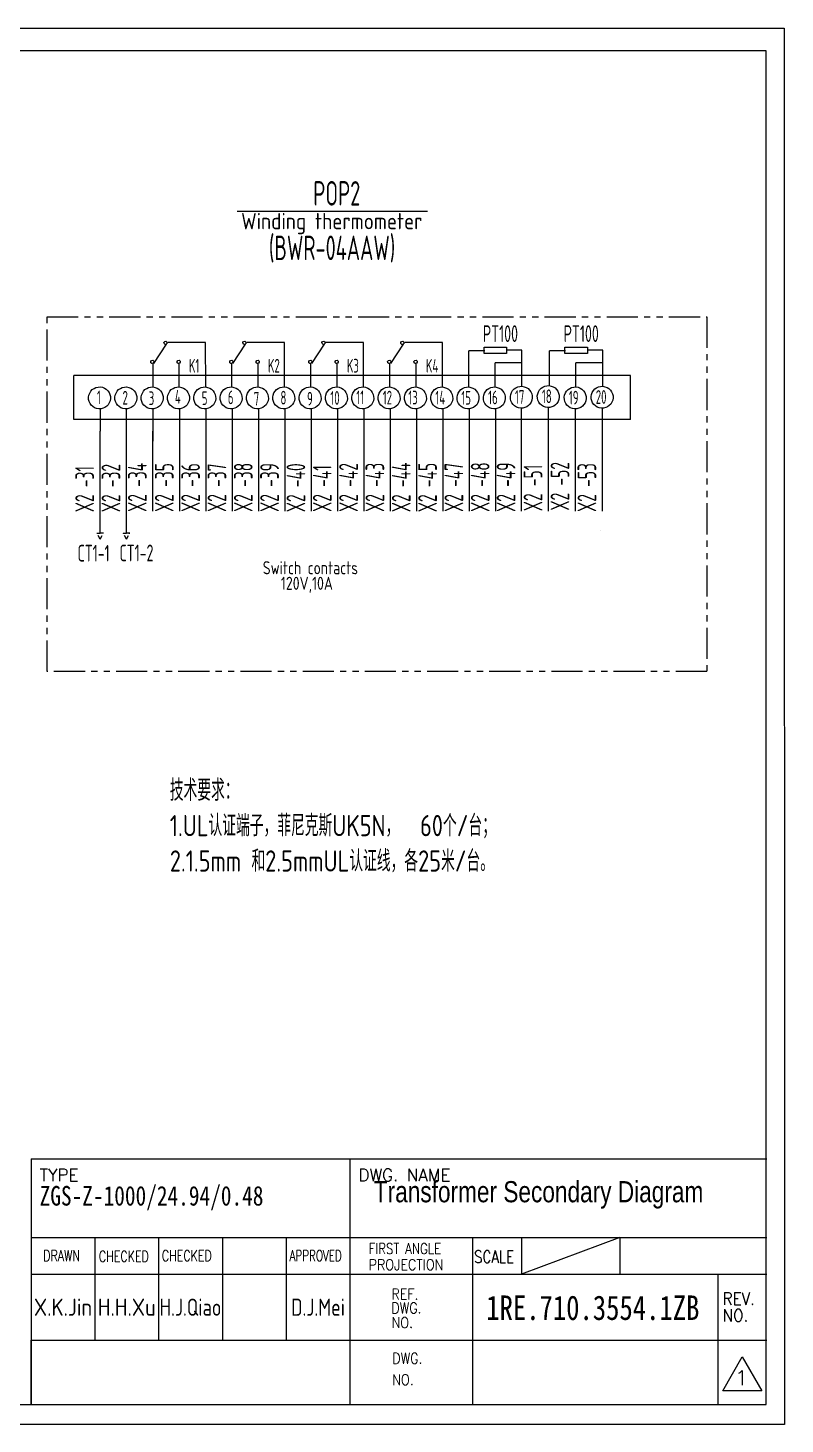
# Model space of a CAD drawing. Header units: millimetres. Extents: x -185079 to -2648, y 85916 to 249201.
# Drawn here: x -60750 to -58430, y 120752 to 125028 of the extents above; entities that cross this region are included whole.
import ezdxf
from ezdxf.enums import TextEntityAlignment as Align

# ---------------------------------------------------------------- set-up
doc = ezdxf.new("R2010")
doc.units = ezdxf.units.MM
doc.linetypes.add('DASHDOT', pattern=[25.4, 12.7, -6.35, 0, -6.35])
doc.linetypes.add('PHANTOM', pattern=[63.5, 31.75, -6.35, 6.35, -6.35, 6.35, -6.35])
doc.layers.get('0').update_dxf_attribs({"color": 255, "linetype": 'DASHDOT'})
doc.layers.add('02细实线', color=7, linetype='Continuous', lineweight=9)
doc.layers.add('铁心', color=3, linetype='Continuous', lineweight=0)
for name, color, linetype in [('1', 4, 'Continuous'), ('11', 7, 'Continuous'), ('2', 3, 'Continuous'), ('99', 7, 'PHANTOM'), ('细线', 1, 'Continuous')]:
    doc.layers.add(name, color=color, linetype=linetype)
doc.styles.add('ROMANS', font='romans.shx', dxfattribs={"bigfont": 'whgtxt.shx'})
doc.styles.get("Standard").update_dxf_attribs({"font": 'gbenor.shx', "bigfont": 'gbcbig.shx'})

msp = doc.modelspace()

# ---------------------------------------------------------------- linework, layer by layer
at = {"color": 1, "transparency": 33554687, "extrusion": (-0.004685, -0.017452, 0.999837)}
for p, q in [((-60528.3, 123462.7, 1871.4), (-60538.2, 123481, 1871.7)), ((-60538.2, 123481, 1871.7), (-60528.4, 123481, 1871.7)), ((-60518.5, 123481, 1871.8), (-60528.4, 123481, 1871.7)), ((-60528.3, 123462.7, 1871.4), (-60518.5, 123481, 1871.8)), ((-60447.7, 123462.4, 1871.8), (-60457.6, 123480.8, 1872.1)), ((-60457.6, 123480.8, 1872.1), (-60447.7, 123480.8, 1872.1)), ((-60447.7, 123462.4, 1871.8), (-60437.8, 123480.8, 1872.2)), ((-60437.8, 123480.8, 1872.2), (-60447.7, 123480.8, 1872.1))]:
    msp.add_line(p, q, dxfattribs=at)
at = {"linetype": 'ByBlock', "lineweight": -3, "ltscale": 20, "transparency": 33554687, "extrusion": (-0.004685, -0.017452, 0.999837)}
for p, q in [((-59387.8, 121211.2, 1698.9), (-59387.7, 120813.1, 1692)), ((-59763.4, 121008.9, 1693.6), (-58636.5, 121008.9, 1698.9))]:
    msp.add_line(p, q, dxfattribs=at)
at = {"layer": '02细实线', "lineweight": -3, "ltscale": 20, "transparency": 33554687, "extrusion": (-0.004685, -0.017452, 0.999837)}
msp.add_line((-58994.5, 123489.8, 1879.1), (-58994.5, 123489.8, 1879.1), dxfattribs=at)
at = {"layer": '1', "color": 3, "lineweight": -3, "ltscale": 2, "transparency": 33554687, "extrusion": (-0.004685, -0.017452, 0.999837), "elevation": -138.5}
msp.add_lwpolyline([(-94637.3, 104062.9), (-88850.5, 105616.7), (-87741.5, 101486.3), (-93528.2, 99932.5)], close=True, dxfattribs=at)
at = {"layer": '1', "lineweight": -3, "ltscale": 2, "transparency": 33554687, "extrusion": (-0.004685, -0.017452, 0.999837), "elevation": -138.5}
msp.add_lwpolyline([(-93383.3, 100034.5), (-87811.3, 101530.7), (-88886.6, 105535.6), (-94458.7, 104039.4), (-93383.3, 100034.5)], dxfattribs=at)
at = {"layer": '11', "ltscale": 0.75, "transparency": 33554687, "extrusion": (-0.004685, -0.017452, 0.999837)}
for p, q in [((-60108.5, 124467.2, 1890.9), (-59526, 124467.2, 1893.7)), ((-60326.2, 124059.6, 1882.8), (-60364.6, 124000.1, 1881.6)), ((-60205.3, 124064.6, 1883.4), (-60321.1, 124064.6, 1882.9)), ((-60205.2, 123929.5, 1881.1), (-60205.3, 124064.6, 1883.4)), ((-60084.3, 124059.6, 1883.9), (-60122.7, 124000.1, 1882.7)), ((-59963.3, 124064.6, 1884.6), (-60079.2, 124064.6, 1884)), ((-59963.3, 123929.5, 1882.2), (-59963.3, 124064.6, 1884.6)), ((-59842.4, 124059.6, 1885.1), (-59880.7, 124000.1, 1883.8)), ((-59721.4, 124064.6, 1885.7), (-59837.3, 124064.6, 1885.2)), ((-59721.4, 123929.5, 1883.4), (-59721.4, 124064.6, 1885.7)), ((-59600.5, 124059.6, 1886.2), (-59638.8, 124000.1, 1885)), ((-59479.5, 124064.6, 1886.8), (-59595.4, 124064.6, 1886.3)), ((-59479.5, 123929.5, 1884.5), (-59479.5, 124064.6, 1886.8)), ((-60366.5, 123929.5, 1880.3), (-60366.5, 124001.3, 1881.6)), ((-60285.9, 123929.5, 1880.7), (-60285.9, 124001.3, 1882)), ((-60124.6, 123929.5, 1881.5), (-60124.6, 124001.3, 1882.7)), ((-60044, 123929.5, 1881.8), (-60044, 124001.3, 1883.1)), ((-59882.7, 123929.5, 1882.6), (-59882.7, 124001.3, 1883.9)), ((-59802.1, 123929.5, 1883), (-59802.1, 124001.3, 1884.2)), ((-59640.8, 123929.5, 1883.7), (-59640.8, 124001.3, 1885)), ((-59560.1, 123929.5, 1884.1), (-59560.1, 124001.3, 1885.4)), ((-60609, 123828.7, 1877.4), (-60609, 123963.1, 1879.8)), ((-58903.9, 123963.1, 1887.8), (-60609, 123963.1, 1879.8)), ((-58903.9, 123828.7, 1885.4), (-58903.9, 123963.1, 1887.8)), ((-60528.4, 123862.3, 1878.4), (-60528.4, 123793.3, 1877.2)), ((-60447.7, 123793.1, 1877.6), (-60447.7, 123862.3, 1878.8)), ((-60367.1, 123862.3, 1879.2), (-60367.1, 123762, 1877.4)), ((-60284.4, 123760.5, 1877.8), (-60284.4, 123862.5, 1879.5)), ((-60203.8, 123760.5, 1878.1), (-60203.8, 123862.5, 1879.9)), ((-60123.1, 123760.5, 1878.5), (-60123.2, 123862.5, 1880.3)), ((-60042.5, 123760.5, 1878.9), (-60042.5, 123862.5, 1880.7)), ((-59961.9, 123760.5, 1879.3), (-59961.9, 123862.5, 1881.1)), ((-59881.2, 123760.5, 1879.7), (-59881.2, 123862.5, 1881.4)), ((-59800.6, 123760.5, 1880), (-59800.6, 123862.5, 1881.8)), ((-59720, 123760.5, 1880.4), (-59720, 123862.5, 1882.2)), ((-59639.3, 123760.5, 1880.8), (-59639.3, 123862.5, 1882.6)), ((-59558.7, 123760.5, 1881.2), (-59558.7, 123862.5, 1882.9)), ((-59478, 123760.5, 1881.5), (-59478, 123862.5, 1883.3)), ((-59397.4, 123760.5, 1881.9), (-59397.4, 123862.5, 1883.7)), ((-59316.8, 123760.5, 1882.3), (-59316.8, 123862.5, 1884.1)), ((-59237.5, 123762.4, 1882.7), (-59237.5, 123864.3, 1884.5)), ((-59155, 123764.4, 1883.1), (-59155, 123866.4, 1884.9)), ((-59072.4, 123760.3, 1883.4), (-59072.4, 123862.3, 1885.2)), ((-58989.9, 123762.4, 1883.9), (-58989.9, 123864.3, 1885.6)), ((-58903.9, 123828.7, 1885.4), (-60609, 123828.7, 1877.4)), ((-60528.4, 123481, 1871.7), (-60528.4, 123793.3, 1877.2)), ((-60447.7, 123480.8, 1872.1), (-60447.7, 123793.1, 1877.6)), ((-60367.1, 123547.7, 1873.7), (-60367.1, 123793.1, 1877.9)), ((-60284.4, 123547.7, 1874.1), (-60284.4, 123793.1, 1878.3)), ((-60203.8, 123547.7, 1874.4), (-60203.8, 123793.1, 1878.7)), ((-60123.1, 123547.7, 1874.8), (-60123.1, 123793.1, 1879.1)), ((-60042.5, 123547.7, 1875.2), (-60042.5, 123793.1, 1879.5)), ((-59961.9, 123547.7, 1875.6), (-59961.9, 123793.1, 1879.8)), ((-59881.2, 123547.7, 1875.9), (-59881.2, 123793.1, 1880.2)), ((-59800.6, 123547.7, 1876.3), (-59800.6, 123793.1, 1880.6)), ((-59719.9, 123547.7, 1876.7), (-59720, 123793.1, 1881)), ((-59639.3, 123547.7, 1877.1), (-59639.3, 123793.1, 1881.4)), ((-59558.7, 123547.7, 1877.5), (-59558.7, 123793.1, 1881.7)), ((-59478, 123547.7, 1877.8), (-59478, 123793.1, 1882.1))]:
    msp.add_line(p, q, dxfattribs=at)
at = {"layer": '11', "ltscale": 0.75, "transparency": 33554687}
for p, q in [((-59397.4, 123547.7, 1878.2), (-59397.4, 123793.1, 1882.5)), ((-59316.7, 123547.7, 1878.6), (-59316.8, 123793.1, 1882.9)), ((-59237.5, 123547.7, 1879), (-59237.5, 123795, 1883.3)), ((-59155, 123547.7, 1879.3), (-59155, 123797.1, 1883.7)), ((-59072.4, 123547.7, 1879.7), (-59072.4, 123793, 1884)), ((-58989.9, 123547.7, 1880.1), (-58989.9, 123795, 1884.4))]:
    msp.add_line(p, q, dxfattribs=at)
at = {"layer": '11', "ltscale": 0.75, "transparency": 33554687, "extrusion": (-0.004685, -0.017452, 0.999837)}
for centre, radius in [((-90431.4, 104196.9), 5.08), ((-90197.7, 104259.6), 5.08), ((-89964.1, 104322.4), 5.08), ((-89730.5, 104385.1), 5.08), ((-90455.2, 104130.2), 5.08), ((-90377.3, 104151.1), 5.08), ((-90221.6, 104192.9), 5.08), ((-90143.7, 104213.8), 5.08), ((-89987.9, 104255.6), 5.08), ((-89910.1, 104276.6), 5.08), ((-89754.3, 104318.4), 5.08), ((-89676.4, 104339.3), 5.08), ((-90582.9, 103981.5), 33.6), ((-90505, 104002.4), 33.6), ((-90427.1, 104023.3), 33.6), ((-90349.2, 104044.2), 33.6), ((-90271.4, 104065.1), 33.6), ((-90193.5, 104086), 33.6), ((-90115.6, 104106.9), 33.6), ((-90037.7, 104127.9), 33.6), ((-89959.8, 104148.8), 33.6), ((-89882, 104169.7), 33.6), ((-89804.1, 104190.6), 33.6), ((-89726.2, 104211.5), 33.6), ((-89648.3, 104232.4), 33.6), ((-89570.4, 104253.3), 33.6), ((-89492.6, 104274.2), 33.6), ((-89414.7, 104295.1), 33.6), ((-89335.5, 104318.5), 33.6), ((-89256.3, 104341.9), 33.6), ((-89175.5, 104359.4), 33.6), ((-89096.4, 104382.7), 33.6)]:
    msp.add_circle(centre, radius, dxfattribs=at)
at = {"layer": '2', "ltscale": 20, "transparency": 33554687, "extrusion": (-0.004685, -0.017452, 0.999837)}
for p, q in [((-59399.4, 123929.5, 1884.9), (-59399.4, 124039.5, 1886.8)), ((-59350.5, 124039.5, 1887), (-59399.4, 124039.5, 1886.8)), ((-59236.3, 124041.6, 1887.6), (-59281.5, 124041.6, 1887.4)), ((-59236.3, 123931.5, 1885.7), (-59236.3, 124041.6, 1887.6)), ((-59102.9, 124039.5, 1888.2), (-59151.8, 124039.5, 1887.9)), ((-58988.7, 124041.6, 1888.7), (-59033.9, 124041.6, 1888.5)), ((-58988.7, 123931.5, 1886.8), (-58988.7, 124041.6, 1888.7)), ((-59236.3, 124002.4, 1886.9), (-59318.8, 124002.4, 1886.5)), ((-59318.8, 123929.5, 1885.2), (-59318.8, 124002.4, 1886.5)), ((-58988.7, 124002.4, 1888.1), (-59071.2, 124002.4, 1887.7)), ((-59071.2, 123929.5, 1886.4), (-59071.2, 124002.4, 1887.7))]:
    msp.add_line(p, q, dxfattribs=at)
at = {"layer": '2', "ltscale": 20, "transparency": 33554687}
msp.add_line((-59151.8, 123933.5, 1886.1), (-59151.8, 124039.5, 1887.9), dxfattribs=at)
at = {"layer": '2', "transparency": 33554687, "extrusion": (-0.004685, -0.017452, 0.999837)}
for p, q in [((-60740, 121564.2, 1698.7), (-58486.3, 121564.2, 1709.3)), ((-60740, 121564.2, 1698.7), (-60739.9, 120813.1, 1685.6)), ((-59763.4, 121564.2, 1703.3), (-59763.3, 120813.1, 1690.2)), ((-60740, 121323.8, 1694.5), (-58486.3, 121323.8, 1705.1)), ((-60544.6, 121323.8, 1695.4), (-60544.6, 121008.9, 1689.9)), ((-60349.3, 121323.8, 1696.4), (-60349.3, 121008.9, 1690.9)), ((-60154, 121323.8, 1697.3), (-60154, 121008.9, 1691.8)), ((-59958.7, 121323.8, 1698.2), (-59958.7, 121008.9, 1692.7)), ((-59387.8, 121323.8, 1700.9), (-59387.8, 121211.2, 1698.9)), ((-58937, 121323.8, 1703), (-59237.5, 121211.2, 1699.6)), ((-59237.5, 121323.8, 1701.6), (-59237.5, 121211.2, 1699.6)), ((-58937, 121323.8, 1703), (-58937, 121211.2, 1701)), ((-60740, 121211.2, 1692.6), (-59763.4, 121211.2, 1697.1)), ((-59763.4, 121211.2, 1697.1), (-58486.3, 121211.2, 1703.1)), ((-58636.5, 121211.2, 1702.4), (-58636.5, 120813.1, 1695.5)), ((-60739.9, 120813.6, 1685.6), (-60739.9, 121008.9, 1689)), ((-58636.5, 121008.9, 1698.9), (-58486.3, 121008.9, 1699.6)), ((-58621.5, 120854.4, 1696.3), (-58561.4, 120958.5, 1698.4)), ((-58561.4, 120958.5, 1698.4), (-58501.3, 120854.4, 1696.8)), ((-58501.3, 120854.4, 1696.8), (-58621.5, 120854.4, 1696.3))]:
    msp.add_line(p, q, dxfattribs=at)
at = {"layer": '2', "transparency": 33554687}
msp.add_line((-60739.9, 121008.9, 1689), (-59763.4, 121008.9, 1693.6), dxfattribs=at)
at = {"layer": '2', "ltscale": 20, "transparency": 33554687, "extrusion": (-0.004685, -0.017452, 0.999837)}
for points in [[(-89485.7, 104437.4), (-89419, 104455.3), (-89413.8, 104435.9), (-89480.5, 104418)], [(-89246.5, 104501.6), (-89179.9, 104519.5), (-89174.7, 104500.1), (-89241.3, 104482.2)]]:
    msp.add_lwpolyline(points, close=True, dxfattribs=at)
at = {"layer": '99', "color": 6, "ltscale": 3, "transparency": 33554687, "extrusion": (-0.004685, -0.017452, 0.999837)}
msp.add_lwpolyline([(-90802.5, 104180), (-88850.4, 104704.2), (-88568.6, 103654.6), (-90520.7, 103130.4)], close=True, dxfattribs=at)
at = {"layer": '铁心', "transparency": 33554687, "extrusion": (-0.004685, -0.017452, 0.999837), "elevation": -138.5}
msp.add_lwpolyline([(-89284.9, 101912.8), (-88006.1, 102256.2), (-87986, 102181.2)], dxfattribs=at)

# ---------------------------------------------------------------- texts
at = {"layer": '11', "ltscale": 0.75, "transparency": 33554687, "extrusion": (-0.004685, -0.017452, 0.999837)}
for s, height, rotation, width, p in [('POP2', 75, 15.0301, 0.707, (-90103.3, 104720.3)), ('(BWR-04AAW)', 75, 15.0301, 0.707, (-90191.3, 104523.8)), ('PT100', 51.33, 15.0301, 0.707, (-89493.2, 104451.4)), ('PT100', 51.33, 15.0301, 0.707, (-89254.1, 104515.6)), ('K1', 42, 15.0301, 0.67, (-90338.3, 104127.5)), ('K2', 42, 15.0301, 0.67, (-90104.6, 104190.3)), ('K3', 42, 15.0301, 0.67, (-89871, 104253)), ('K4', 42, 15.0301, 0.67, (-89637.3, 104315.7)), ('4', 42, 15.0301, 0.67, (-90355.2, 104024.4)), ('18', 42, 15.0301, 0.67, (-89269.9, 104317.4)), ('1', 42, 15.0301, 0.67, (-90585.5, 103960.8)), ('2', 42, 15.0301, 0.67, (-90509.5, 103980)), ('3', 42, 15.0301, 0.67, (-90431.5, 103999.5)), ('5', 42, 15.0301, 0.67, (-90274.7, 104041.5)), ('6', 42, 15.0301, 0.67, (-90198.1, 104064.9)), ('7', 42, 15.0301, 0.67, (-90120.4, 104081.5)), ('8', 42, 15.0301, 0.67, (-90042.3, 104105.7)), ('9', 42, 15.0301, 0.67, (-89962.9, 104123.7)), ('10', 42, 15.0301, 0.67, (-89894.5, 104144.6)), ('11', 42, 15.0301, 0.67, (-89818.3, 104166.9)), ('12', 42, 15.0301, 0.67, (-89739.6, 104187.2)), ('13', 42, 15.0301, 0.67, (-89664.1, 104207.6)), ('14', 42, 15.0301, 0.67, (-89584.1, 104228.8)), ('15', 42, 15.0301, 0.67, (-89507, 104249)), ('16', 42, 15.0301, 0.67, (-89428, 104271.3)), ('17', 42, 15.0301, 0.67, (-89349.1, 104294)), ('19', 42, 15.0301, 0.67, (-89189.2, 104334.9)), ('20', 42, 15.0301, 0.67, (-89110, 104358.2)), ('X2 -31', 57.29, 105.0301, 0.707, (-90508.5, 103639)), ('X2 -32', 57.29, 105.0301, 0.707, (-90430.6, 103659.8)), ('X2 -34', 57.29, 105.0301, 0.707, (-90352.9, 103681.7)), ('X2 -35', 57.29, 105.0301, 0.707, (-90273.1, 103703.1)), ('X2 -36', 57.29, 105.0301, 0.707, (-90195.2, 103724)), ('X2 -37', 57.29, 105.0301, 0.707, (-90117.3, 103744.9)), ('X2 -38', 57.29, 105.0301, 0.707, (-90039.4, 103765.8)), ('X2 -39', 57.29, 105.0301, 0.707, (-89961.6, 103786.7)), ('X2 -40', 57.29, 105.0301, 0.707, (-89883.4, 103806.8)), ('X2 -41', 57.29, 105.0301, 0.707, (-89805.8, 103828.6)), ('X2 -42', 57.29, 105.0301, 0.707, (-89727.9, 103849.5)), ('X2 -43', 57.29, 105.0301, 0.707, (-89650, 103870.4)), ('X2 -44', 57.29, 105.0301, 0.707, (-89571.9, 103890.5)), ('X2 -45', 57.29, 105.0301, 0.707, (-89494, 103911.4)), ('X2 -47', 57.29, 105.0301, 0.707, (-89416.4, 103933.1)), ('X2 -48', 57.29, 105.0301, 0.707, (-89338.5, 103954)), ('X2 -49', 57.29, 105.0301, 0.707, (-89262, 103974.6)), ('X2 -51', 57.29, 105.0301, 0.707, (-89182.8, 103998)), ('X2 -52', 57.29, 105.0301, 0.707, (-89103.6, 104021.3)), ('X2 -53', 57.29, 105.0301, 0.707, (-89022.8, 104038.8)), ('CT1-1', 51.33, 15.0301, 0.707, (-90518.1, 103479.8)), ('CT1-2', 51.33, 15.0301, 0.707, (-90394.2, 103513.9))]:
    msp.add_text(s, height=height, rotation=rotation, dxfattribs=dict(at, width=width)).set_placement(p)
at = {"layer": '2', "transparency": 33554687, "extrusion": (-0.004685, -0.017452, 0.999837)}
msp.add_text('Winding thermometer', height=50.007, rotation=15.0301, dxfattribs=at).set_placement((-90029.6, 104664.9), align=Align.CENTER)
at = {"layer": '2', "transparency": 33554687, "extrusion": (-0.004685, -0.017452, 0.999837), "width": 0.9}
for s, height, p in [('Switch contacts', 40.006, (-89959.9, 103601.9, 692.7)), ('120V,10A', 40.01, (-89893.9, 103570.3, 692.7))]:
    msp.add_text(s, height=height, rotation=15.0301, dxfattribs=at).set_placement(p)
at = {"layer": '2', "transparency": 33554687, "extrusion": (-0.004685, -0.017452, 0.999837), "style": 'ROMANS'}
for s, p in [('TYPE', (-90138.1, 101614.2, -138.5)), ('DWG. NAME', (-89194.9, 101867.5, -138.5))]:
    msp.add_text(s, height=37.56, rotation=15.0301, dxfattribs=at).set_placement(p)
for s, height, width, p in [('DRAWN', 33.05, 0.75, (-90064, 101380.8, -138.5)), ('CHECKED', 33.05, 0.75, (-89898.8, 101423, -138.5)), ('CHECKED', 33.05, 0.75, (-89713.2, 101475, -138.5)), ('APPROVED', 33.05, 0.7, (-89335, 101576.6, -138.5)), ('FIRST ANGLE', 33.054, 0.8, (-89106.9, 101660.1, -138.5)), ('SCALE', 37.56, 0.8, (-88788, 101717.5, -138.5)), ('PROJECTION', 33.05, 0.86, (-89094.1, 101612.2, -138.5)), ('REV.', 37.56, 0.9, (-88019, 101790.9, -138.5)), ('NO.', 37.56, 0.9, (-88005.7, 101741.4, -138.5))]:
    msp.add_text(s, height=height, rotation=15.0301, dxfattribs=dict(at, width=width)).set_placement(p)
at = {"layer": '2', "extrusion": (-0.004685, -0.017452, 0.999837), "style": 'ROMANS', "width": 0.86}
for s, p in [('REF.', (-89003.2, 101545.9)), ('DWG.', (-88992.5, 101505.4, 29.5)), ('NO.', (-88980.4, 101462.5, 29.5)), ('DWG.', (-88949.8, 101357.1, 29.5)), ('NO.', (-88932.9, 101293.9, 29.5))]:
    msp.add_text(s, height=33.05, rotation=15.0301, dxfattribs=at).set_placement(p)
at = {"layer": '2', "color": 4, "transparency": 33554687, "extrusion": (-0.004685, -0.017452, 0.999837), "style": 'ROMANS'}
msp.add_text('1', height=45.1, rotation=15.0301, dxfattribs=at).set_placement((-87918.7, 101563.3, -138.5))
at = {"layer": '细线', "color": 3, "linetype": 'ByBlock', "lineweight": -3, "ltscale": 0.5, "extrusion": (-0.004685, -0.017452, 0.999837), "attachment_point": 4, "text_direction": (0.999989, 0, 0.004686)}
for s, insert, char_height, width in [('{\\W0.9;\\C256;技术要求：\\P1.UL认证端子，菲尼克斯UK5N，  60个/台；\\P2.1.5mm 和2.5mmUL认证线，各25米/台。}', (-60315, 122584, 1886.6), 65, 1192.061), ('\\pxr0.044357,qc;{\\W0.8;\\fFangSong_GB2312|b0|i0|c134|p49;\\C7;1RE.710.3554.1ZB}', (-59356.7, 121107.8, 1835.8), 75, 678.192)]:
    msp.add_mtext(s, dxfattribs=dict(at, insert=insert, char_height=char_height, width=width))
at = {"layer": '细线', "color": 3, "linetype": 'ByBlock', "lineweight": -3, "ltscale": 0.5, "transparency": 33554687, "extrusion": (-0.004685, -0.017452, 0.999837), "attachment_point": 4, "text_direction": (0.999989, 0, 0.004686)}
for s, insert, char_height, width in [('\\pxi-1.1089,l1.1089,b0.36965,t1.1089;{\\W0.8;\\fFangSong_GB2312|b0|i0|c134|p49;\\C7;ZGS-Z-1000/24.94/0.48}', (-60713.9, 121444, 1696.8), 60, 976.597), ('\\pxi-1.10893,l1.10893,b0.36964,t1.10893;{\\fFangSong_GB2312|b0|i0|c134|p49;\\W0.8;\\C4;  \\f@MS UI Gothic|b0|i0|c134|p34;Transformer Secondary Diagram}', (-59760.7, 121454, 1129.9), 64.8, 1277.088), ('\\pxqc;X.K.Jin', (-60739.9, 121110, 1690.8), 52.696, 195.319), ('\\pxqc;H.H.Xu', (-60544.6, 121110, 1691.7), 52.696, 195.319), ('\\pxqc;{\\W0.9;H.J.Qiao}', (-60349.3, 121110, 1692.6), 52.696, 195.319), ('\\pxqc;{\\W0.9;D.J.Mei}', (-59958.7, 121110, 1694.5), 52.696, 195.319)]:
    msp.add_mtext(s, dxfattribs=dict(at, insert=insert, char_height=char_height, width=width))

doc.saveas('drawing.dxf')
